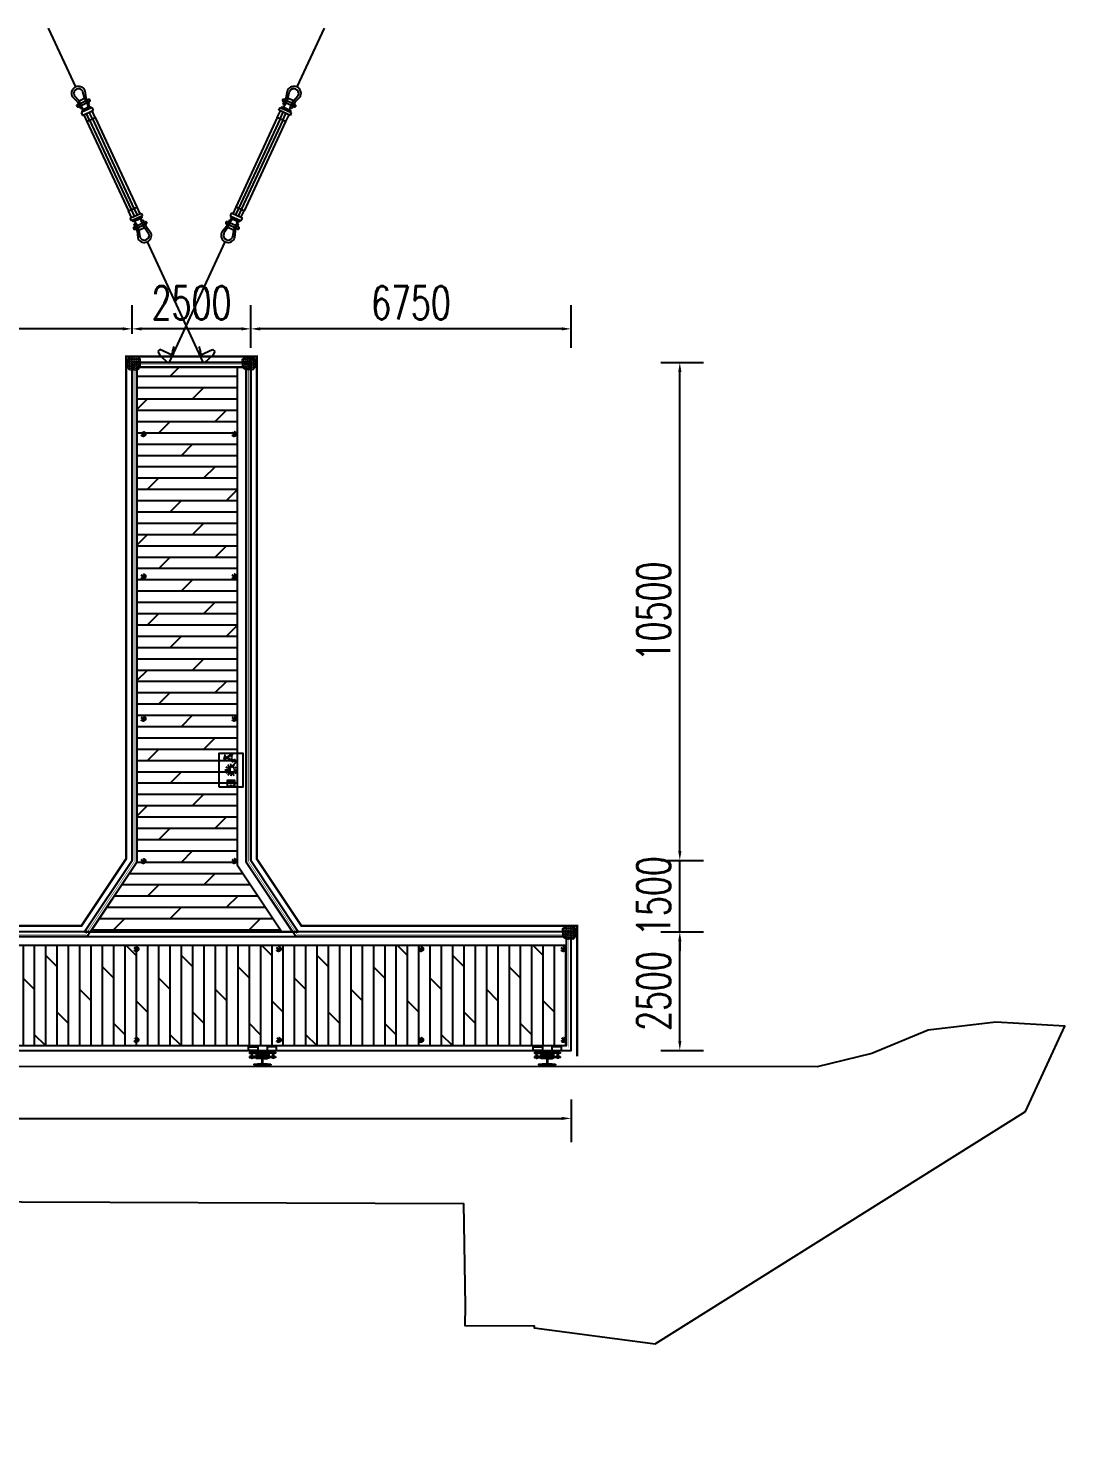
# Model space of a CAD drawing. Extents: x -18540 to 926017, y -610001 to -56924.
# Drawn here: x 78506 to 100343, y -325904 to -296112 of the extents above; entities that cross this region are included whole.
import ezdxf

# ---------------------------------------------------------------- set-up
doc = ezdxf.new("R2010")
doc.units = 0
doc.header["$LTSCALE"] = 10
doc.header["$MEASUREMENT"] = 0
doc.linetypes.add('ACAD_ISO14W100', pattern=[24, 12, -3, 0, -3, 0, -3, 0, -3])
doc.linetypes.add('CENTER', pattern=[2, 1.25, -0.25, 0.25, -0.25])
for name, color, linetype in [('AECOM-园建', 2, 'Continuous'), ('PUB_DIM', 3, 'Continuous'), ('STAIR', 2, 'Continuous'), ('W-_ANTICOLLISION防撞措施', 6, 'Continuous'), ('W-ALUMINUM_FRAME铝架', 30, 'Continuous'), ('W-MOUNTING固定方式', 5, 'Continuous'), ('W-PLASTIC_RAILINGS塑木栏杆', 6, 'Continuous'), ('W-STEEL_FRAME钢架', 3, 'Continuous'), ('W-WOOD_FLOOR木地板', 30, 'Continuous')]:
    doc.layers.add(name, color=color, linetype=linetype)
doc.layers.add('护舷', color=40, linetype='Continuous', lineweight=15)
doc.layers.add('护角', color=8, linetype='Continuous', lineweight=9)
doc.styles.add('STANDARD_T3', font='simplex.shx', dxfattribs={"width": 0.7, "bigfont": 'gbcbig.shx'})
doc.dimstyles.new('W&&200', dxfattribs={"dimtxt": 700, "dimasz": 200, "dimexe": 500, "dimexo": 600, "dimgap": 200, "dimtad": 1, "dimdec": 0, "dimzin": 0, "dimdsep": 46, "dimtxsty": 'STANDARD_T3', "dimcen": 0.09, "dimclrd": 1, "dimclre": 1, "dimclrt": 7, "dimazin": 2, "dimtfac": 1, "dimtdec": 0, "dimtix": 1, "dimtmove": 2, "dimatfit": 3, "dimfxl": 100, "dimtolj": 1, "dimtzin": 0, "dimarcsym": 0})
pattern_1 = [(315, (-2455400.198, 1604377.926), (5.612660076, 5.612660076), []), (45, (-2455400.198, 1604377.926), (-5.612660076, 5.612660076), [])]
pattern_2 = [(315, (-2455400.198, 1604287.926), (5.612660076, 5.612660076), []), (45, (-2455400.198, 1604287.926), (-5.612660076, 5.612660076), [])]

# ---------------------------------------------------------------- blocks, each defined once
blk = doc.blocks.new('A$C6f7a73f6')
blk.add_hatch(color=3).paths.add_polyline_path([(485, 384), (635, 384, 1)])
at = {"color": 5}
for p, q in [((228, 434), (240, 434)), ((228, 408), (240, 408)), ((228, 363), (240, 363)), ((228, 337), (240, 337)), ((293, 399), (305, 399)), ((293, 372), (305, 372))]:
    blk.add_line(p, q, dxfattribs=at)
at = {"color": 0, "linetype": 'ByBlock'}
blk.add_lwpolyline([(200, 634), (920, 634), (920, 134), (200, 134)], close=True, dxfattribs=at)
blk.add_lwpolyline([(200, 459), (350, 459), (350, 309), (200, 309)], close=True)
at = {"color": 6}
for points in [[(466, 384), (430, 386)], [(477, 338), (446, 320)], [(478, 432), (450, 450)], [(512, 466), (494, 496)], [(514, 304), (496, 272)], [(561, 480), (560, 516)], [(606, 468), (624, 496)], [(608, 302), (626, 272)], [(642, 336), (674, 318)], [(643, 430), (674, 448)], [(654, 384), (690, 386)], [(559, 288), (560, 256)]]:
    blk.add_lwpolyline(points, dxfattribs=at)
at = {"color": 7, "true_color": 0xffffff}
for points in [[(779, 406), (755, 384), (744, 359), (741, 347)], [(777, 349), (741, 347)], [(741, 335), (741, 339), (741, 347)], [(742, 319), (742, 323), (742, 331)], [(743, 302), (743, 307), (742, 315)], [(744, 290), (743, 294), (747, 299)], [(744, 290), (743, 298)], [(746, 335), (745, 339), (745, 347)], [(746, 319), (746, 323), (746, 331)], [(747, 303), (747, 307), (747, 315)], [(748, 290), (749, 347)], [(750, 335), (749, 339), (749, 347)], [(750, 319), (750, 323), (750, 331)], [(751, 303), (751, 307), (751, 315)], [(752, 291), (751, 299)], [(752, 291), (752, 295), (755, 299)], [(754, 335), (753, 339), (753, 348)], [(754, 319), (754, 323), (754, 331)], [(755, 303), (755, 307), (755, 315)], [(756, 291), (757, 348)], [(758, 340), (757, 344), (757, 348)], [(759, 319), (758, 323), (758, 336)], [(759, 303), (759, 307), (759, 315)], [(760, 291), (760, 299)], [(760, 291), (760, 299)], [(762, 340), (761, 344), (761, 348)], [(762, 324), (762, 328), (762, 336)], [(763, 303), (763, 308), (763, 320)], [(764, 291), (765, 348)], [(766, 340), (765, 344), (765, 348)], [(766, 324), (766, 328), (766, 336)], [(767, 308), (767, 312), (767, 320)], [(768, 291), (768, 296), (767, 304)], [(768, 291), (768, 296), (768, 300), (771, 304)], [(770, 340), (769, 344), (769, 348)], [(770, 324), (770, 328), (770, 336)], [(771, 308), (771, 312), (771, 320)], [(772, 292), (773, 349)], [(774, 340), (774, 345), (773, 349)], [(775, 324), (774, 328), (774, 336)], [(775, 308), (775, 312), (775, 320)], [(776, 292), (776, 296), (776, 304)], [(778, 503), (777, 511), (817, 525)], [(792, 374), (780, 369), (777, 357)], [(777, 357), (777, 349)], [(778, 503), (871, 504), (875, 512), (834, 522)], [(779, 406), (794, 419), (797, 435)], [(792, 374), (825, 367), (861, 373)], [(846, 441), (805, 439), (797, 435)], [(797, 435), (854, 438)], [(798, 431), (854, 434)], [(817, 440), (817, 456), (805, 456)], [(805, 439), (805, 456)], [(812, 468), (809, 456)], [(809, 456), (841, 457)], [(815, 489), (811, 484), (812, 476)], [(812, 476), (840, 478)], [(812, 468), (840, 470), (841, 457)], [(817, 529), (814, 505)], [(815, 489), (836, 486), (840, 482)], [(816, 468), (816, 477)], [(839, 502), (833, 530), (817, 529)], [(837, 453), (817, 456)], [(819, 501), (819, 489)], [(819, 489), (820, 477)], [(832, 485), (832, 477)], [(835, 502), (836, 486)], [(836, 469), (836, 478)], [(845, 454), (841, 457), (837, 453)], [(837, 453), (838, 441)], [(840, 478), (840, 482)], [(846, 441), (845, 454)], [(846, 441), (854, 438)], [(855, 418), (854, 438)], [(855, 418), (860, 406), (872, 402)], [(878, 358), (874, 370), (861, 373)], [(872, 402), (880, 403)], [(892, 411), (891, 358), (878, 358)], [(881, 394), (882, 374), (878, 358)], [(880, 411), (881, 394)], [(892, 411), (880, 411)], [(881, 394), (893, 395)], [(882, 374), (894, 375)], [(890, 366), (915, 364)], [(892, 403), (913, 404)], [(896, 403), (898, 367)], [(897, 399), (917, 400)], [(898, 371), (918, 368)], [(913, 404), (915, 364)], [(917, 400), (918, 368)]]:
    blk.add_lwpolyline(points, dxfattribs=at)
at = {"color": 5}
for centre, radius in [((311, 385), 31), ((325, 385), 6)]:
    blk.add_circle(centre, radius, dxfattribs=at)
at = {"color": 6}
blk.add_circle((560, 384), 75, dxfattribs=at)
at = {"color": 5}
for centre, start, end in [((234, 434), 0, 180), ((234, 408), 180, 0), ((234, 363), 0, 180), ((234, 337), 180, 0), ((299, 399), 0, 180), ((299, 372), 180, 0)]:
    blk.add_arc(centre, 6, start, end, dxfattribs=at)
blk = doc.blocks.new('ZFQ')
at = {"layer": 'W-WOOD_FLOOR木地板'}
h = blk.add_hatch(dxfattribs=at)
h.set_pattern_fill('DOLMIT', color=256, scale=300)
h.set_pattern_definition([(0, (-1737049.58, -2606807.6), (0, 238.122618), []), (45, (-1737049.6, -2606807.6), (-476.24491, 476.24491), [336.75638, -673.512])])
h.paths.add_polyline_path([(965, 11900), (-1150, 11900), (-1150, 1470), (-2130, 0), (1907, 0), (965, 1414)])
at = {"layer": 'W-ALUMINUM_FRAME铝架', "color": 0}
for points in [[(965, 11900), (965, 1414), (1907, 0)], [(1150, 11900), (1150, 1470), (2130, 0)]]:
    blk.add_lwpolyline(points, dxfattribs=at)
at = {"layer": 'W-STEEL_FRAME钢架'}
for points in [[(-2250, 0), (-1250, 1500), (-1250, 12000), (1250, 12000), (1250, 1500), (2250, 0)], [(-2130, 0), (-1150, 1470), (-1150, 11900), (1150, 11900), (1150, 1470), (2130, 0)]]:
    blk.add_lwpolyline(points, close=True, dxfattribs=at)
at = {"layer": 'W-STEEL_FRAME钢架', "rotation": 90}
blk.add_blockref('A$C6f7a73f6', (1218, 2846), dxfattribs=at)
blk = doc.blocks.new('*D1365')
at = {"layer": 'Defpoints', "color": 0, "transparency": 16777216}
for p in [(83194, -302448), (83194, -313655), (89944, -315155)]:
    blk.add_point(p, dxfattribs=at)
at = {"layer": 'W-STEEL_FRAME钢架', "color": 1, "lineweight": -2, "transparency": 16777216}
for p, q in [((83194, -302848), (83194, -301948)), ((89944, -302848), (89944, -301948)), ((89744, -302448), (83394, -302448))]:
    blk.add_line(p, q, dxfattribs=at)
at = {"layer": 'W-STEEL_FRAME钢架', "color": 1, "transparency": 16777216}
for points in [[(83394, -302415), (83394, -302482), (83194, -302448)], [(89744, -302415), (89744, -302482), (89944, -302448)]]:
    blk.add_solid(points, dxfattribs=at)
at = {"layer": 'W-STEEL_FRAME钢架', "color": 7, "transparency": 16777216, "insert": (86569, -301898), "char_height": 700, "attachment_point": 5, "style": 'STANDARD_T3'}
blk.add_mtext('\\A1;6750', dxfattribs=at)
blk = doc.blocks.new('*D1366')
at = {"layer": 'Defpoints', "color": 0, "transparency": 16777216}
for p in [(80694, -302448), (80694, -303155), (83194, -313655)]:
    blk.add_point(p, dxfattribs=at)
at = {"layer": 'W-STEEL_FRAME钢架', "color": 1, "lineweight": -2, "transparency": 16777216}
for p, q in [((80694, -302555), (80694, -301948)), ((83194, -302848), (83194, -301948)), ((82994, -302448), (80894, -302448))]:
    blk.add_line(p, q, dxfattribs=at)
at = {"layer": 'W-STEEL_FRAME钢架', "color": 1, "transparency": 16777216}
for points in [[(80894, -302415), (80894, -302482), (80694, -302448)], [(82994, -302415), (82994, -302482), (83194, -302448)]]:
    blk.add_solid(points, dxfattribs=at)
at = {"layer": 'W-STEEL_FRAME钢架', "color": 7, "transparency": 16777216, "insert": (81944, -301898), "char_height": 700, "attachment_point": 5, "style": 'STANDARD_T3'}
blk.add_mtext('\\A1;2500', dxfattribs=at)
blk = doc.blocks.new('*D1367')
at = {"layer": 'Defpoints', "color": 0, "transparency": 16777216}
for p in [(68194, -302448), (68194, -303155), (80694, -303155)]:
    blk.add_point(p, dxfattribs=at)
at = {"layer": 'W-STEEL_FRAME钢架', "color": 1, "lineweight": -2, "transparency": 16777216}
for p, q in [((68194, -302555), (68194, -301948)), ((80694, -302555), (80694, -301948)), ((80494, -302448), (68394, -302448))]:
    blk.add_line(p, q, dxfattribs=at)
at = {"layer": 'W-STEEL_FRAME钢架', "color": 1, "transparency": 16777216}
for points in [[(68394, -302415), (68394, -302482), (68194, -302448)], [(80494, -302415), (80494, -302482), (80694, -302448)]]:
    blk.add_solid(points, dxfattribs=at)
at = {"layer": 'W-STEEL_FRAME钢架', "color": 7, "transparency": 16777216, "insert": (74444, -301898), "char_height": 700, "attachment_point": 5, "style": 'STANDARD_T3'}
blk.add_mtext('\\A1;12500', dxfattribs=at)
blk = doc.blocks.new('*D1358')
at = {"layer": 'Defpoints', "color": 0, "transparency": 16777216}
for p in [(89944, -315155), (92233, -315155), (89944, -317655)]:
    blk.add_point(p, dxfattribs=at)
at = {"layer": 'W-STEEL_FRAME钢架', "color": 1, "lineweight": -2, "transparency": 16777216}
for p, q in [((91833, -315155), (92733, -315155)), ((92233, -317455), (92233, -315355)), ((91833, -317655), (92733, -317655))]:
    blk.add_line(p, q, dxfattribs=at)
at = {"layer": 'W-STEEL_FRAME钢架', "color": 1, "transparency": 16777216}
for points in [[(92200, -315355), (92267, -315355), (92233, -315155)], [(92200, -317455), (92267, -317455), (92233, -317655)]]:
    blk.add_solid(points, dxfattribs=at)
at = {"layer": 'W-STEEL_FRAME钢架', "color": 7, "transparency": 16777216, "insert": (91683, -316405), "char_height": 700, "attachment_point": 5, "rotation": 90, "style": 'STANDARD_T3'}
blk.add_mtext('\\A1;2500', dxfattribs=at)
blk = doc.blocks.new('*D1363')
at = {"layer": 'Defpoints', "color": 0, "transparency": 16777216}
for p in [(63436, -317656), (89944, -317655), (89944, -319090)]:
    blk.add_point(p, dxfattribs=at)
at = {"layer": 'W-STEEL_FRAME钢架', "color": 1, "lineweight": -2, "transparency": 16777216}
for p, q in [((63436, -318690), (63436, -319590)), ((89944, -318690), (89944, -319590)), ((63636, -319090), (89744, -319090))]:
    blk.add_line(p, q, dxfattribs=at)
at = {"layer": 'W-STEEL_FRAME钢架', "color": 1, "transparency": 16777216}
for points in [[(63636, -319057), (63636, -319124), (63436, -319090)], [(89744, -319056), (89744, -319123), (89944, -319090)]]:
    blk.add_solid(points, dxfattribs=at)
at = {"layer": 'W-STEEL_FRAME钢架', "color": 7, "transparency": 16777216, "insert": (76690, -318540), "char_height": 700, "attachment_point": 5, "rotation": 0.0018, "style": 'STANDARD_T3'}
blk.add_mtext('\\A1;26508', dxfattribs=at)
blk = doc.blocks.new('*D1377')
at = {"layer": 'Defpoints', "color": 0, "transparency": 16777216}
for p in [(83194, -313655), (92233, -313655), (89944, -315155)]:
    blk.add_point(p, dxfattribs=at)
at = {"layer": 'W-STEEL_FRAME钢架', "color": 1, "lineweight": -2, "transparency": 16777216}
for p, q in [((92233, -313455), (92233, -313255)), ((91833, -313655), (92733, -313655)), ((92233, -315155), (92233, -313655)), ((91833, -315155), (92733, -315155)), ((92233, -315355), (92233, -315555))]:
    blk.add_line(p, q, dxfattribs=at)
at = {"layer": 'W-STEEL_FRAME钢架', "color": 1, "transparency": 16777216}
for points in [[(92200, -313455), (92267, -313455), (92233, -313655)], [(92200, -315355), (92267, -315355), (92233, -315155)]]:
    blk.add_solid(points, dxfattribs=at)
at = {"layer": 'W-STEEL_FRAME钢架', "color": 7, "transparency": 16777216, "insert": (91683, -314405), "char_height": 700, "attachment_point": 5, "rotation": 90, "style": 'STANDARD_T3'}
blk.add_mtext('\\A1;1500', dxfattribs=at)
blk = doc.blocks.new('*D1378')
at = {"layer": 'Defpoints', "color": 0, "transparency": 16777216}
for p in [(83194, -303155), (92233, -303155), (83194, -313655)]:
    blk.add_point(p, dxfattribs=at)
at = {"layer": 'W-STEEL_FRAME钢架', "color": 1, "lineweight": -2, "transparency": 16777216}
for p, q in [((91833, -303155), (92733, -303155)), ((92233, -313455), (92233, -303355)), ((91833, -313655), (92733, -313655))]:
    blk.add_line(p, q, dxfattribs=at)
at = {"layer": 'W-STEEL_FRAME钢架', "color": 1, "transparency": 16777216}
for points in [[(92200, -303355), (92267, -303355), (92233, -303155)], [(92200, -313455), (92267, -313455), (92233, -313655)]]:
    blk.add_solid(points, dxfattribs=at)
at = {"layer": 'W-STEEL_FRAME钢架', "color": 7, "transparency": 16777216, "insert": (91683, -308405), "char_height": 700, "attachment_point": 5, "rotation": 90, "style": 'STANDARD_T3'}
blk.add_mtext('\\A1;10500', dxfattribs=at)
blk = doc.blocks.new('护角')
at = {"layer": '护角', "linetype": 'Continuous', "lineweight": 0}
h = blk.add_hatch(dxfattribs=at)
h.set_pattern_fill('ANGLE', color=40, scale=5, angle=45)
h.set_pattern_definition([(45, (0, 0), (-24.6957, 24.6957), [25.4, -9.525]), (135, (0, 0), (-24.6957, -24.6957), [25.4, -9.525])])
h.paths.add_polyline_path([(229, 177, 0.414214), (177, 229), (0, 229), (0, 100, 0.414214), (100, 0), (229, 0)])
h.paths.add_polyline_path([(177, 280), (67, 280), (0, 229), (177, 229)])
h.paths.add_polyline_path([(177, 280), (177, 229, -0.414214), (229, 177), (280, 177, 0.414214)])
h.paths.add_polyline_path([(280, 177), (229, 177), (229, 0), (280, 65)])
at = {"layer": '护角', "color": 40, "linetype": 'Continuous', "lineweight": 0}
for p, q in [((0, 229), (67, 280)), ((0, 229), (0, 100)), ((177, 229), (0, 229)), ((67, 280), (177, 280)), ((100, 0), (229, 0)), ((177, 229), (177, 280)), ((229, 177), (229, 0)), ((229, 177), (280, 177)), ((229, 0), (280, 65)), ((280, 177), (280, 65))]:
    blk.add_line(p, q, dxfattribs=at)
at = {"layer": '护角', "color": 1, "linetype": 'CENTER', "ltscale": 0.2}
for p, q in [((224, 229), (235, 229)), ((229, 224), (229, 235))]:
    blk.add_line(p, q, dxfattribs=at)
at = {"layer": '护角', "color": 40, "linetype": 'Continuous', "lineweight": 0}
for centre, radius, start, end in [((100, 100), 100, 180, 270), ((177, 177), 103, 0, 90), ((177, 177), 52.2, 0, 90)]:
    blk.add_arc(centre, radius, start, end, dxfattribs=at)
blk = doc.blocks.new('A$Cfe1adb12')
at = {"layer": '护舷', "rotation": 320.3357902113834}
blk.add_blockref('护角', (0, 179), dxfattribs=at)
blk = doc.blocks.new('HW200a')
at = {"layer": 'W-STEEL_FRAME钢架'}
blk.add_lwpolyline([(-1440883, 1205965), (-1440803, 1205965), (-1440803, 1205953), (-1441003, 1205953), (-1441003, 1205965), (-1440923, 1205965, 0.414214), (-1440907, 1205981), (-1440907, 1206125, 0.414214), (-1440923, 1206141), (-1441003, 1206141), (-1441003, 1206153), (-1440803, 1206153), (-1440803, 1206141), (-1440883, 1206141, 0.414214), (-1440899, 1206125), (-1440899, 1205981, 0.414214)], format="xyb", close=True, dxfattribs=at)
blk = doc.blocks.new('A$C73597c6a')
h = blk.add_hatch()
h.set_pattern_fill('ANSI37', color=256, scale=5, angle=-90)
h.set_pattern_definition(pattern_1)
h.paths.add_polyline_path([(190, 358, 0.414214), (185, 353), (185, 338), (250, 338), (250, 344), (280, 344), (280, 353, 0.414214), (275, 358)])
h.paths.add_polyline_path([(275, 298, 0.414214), (280, 303), (280, 310), (250, 310), (250, 317), (185, 317), (185, 303, 0.414214), (190, 298)])
h = blk.add_hatch()
h.set_pattern_fill('ANSI37', color=256, scale=5, angle=-90)
h.set_pattern_definition(pattern_1)
h.paths.add_polyline_path([(319, 358, 0.414214), (314, 353), (314, 344), (344, 344), (344, 338), (409, 338), (409, 353, 0.414214), (404, 358)])
h.paths.add_polyline_path([(404, 298, 0.414214), (409, 303), (409, 317), (344, 317), (344, 310), (314, 310), (314, 303, 0.414214), (319, 298)])
h = blk.add_hatch()
h.set_pattern_fill('ANSI37', color=256, scale=5, angle=-90)
h.set_pattern_definition(pattern_2)
h.paths.add_polyline_path([(190, 268, 0.414214), (185, 263), (185, 248), (250, 248), (250, 254), (280, 254), (280, 263, 0.414214), (275, 268)])
h.paths.add_polyline_path([(275, 208, 0.414214), (280, 213), (280, 220), (250, 220), (250, 227), (185, 227), (185, 213, 0.414214), (190, 208)])
h = blk.add_hatch()
h.set_pattern_fill('ANSI37', color=256, scale=5, angle=-90)
h.set_pattern_definition(pattern_2)
h.paths.add_polyline_path([(319, 268, 0.414214), (314, 263), (314, 254), (344, 254), (344, 248), (409, 248), (409, 263, 0.414214), (404, 268)])
h.paths.add_polyline_path([(404, 208, 0.414214), (409, 213), (409, 227), (344, 227), (344, 220), (314, 220), (314, 213, 0.414214), (319, 208)])
for p, q in [((65, 336), (49, 336)), ((65, 319), (49, 319)), ((80, 336), (96, 336)), ((80, 319), (96, 319)), ((514, 336), (498, 336)), ((514, 319), (498, 319)), ((529, 336), (544, 336)), ((529, 319), (544, 319)), ((65, 246), (49, 246)), ((65, 229), (49, 229)), ((80, 246), (96, 246)), ((80, 229), (96, 229)), ((514, 246), (498, 246)), ((514, 229), (498, 229)), ((529, 246), (544, 246)), ((529, 229), (544, 229))]:
    blk.add_line(p, q)
for points in [[(200, 454), (200, 377), (0, 377), (0, 454)], [(25, 338), (25, 316), (255, 316), (255, 338)], [(64, 310), (51, 310), (49, 311), (49, 344), (51, 345), (64, 345), (65, 344), (65, 311)], [(65, 377), (65, 212), (80, 212), (80, 377)], [(81, 310), (94, 310), (96, 311), (96, 344), (94, 345), (81, 345), (80, 344), (80, 311)], [(165, 377), (165, 212), (180, 212), (180, 377)], [(250, 338), (250, 317), (185, 317), (185, 338)], [(280, 344), (280, 310), (250, 310), (250, 344)], [(314, 344), (314, 310), (344, 310), (344, 344)], [(569, 338), (569, 316), (339, 316), (339, 338)], [(344, 338), (344, 317), (409, 317), (409, 338)], [(394, 454), (394, 377), (594, 377), (594, 454)], [(429, 377), (429, 212), (414, 212), (414, 377)], [(512, 310), (500, 310), (498, 311), (498, 344), (500, 345), (512, 345), (514, 344), (514, 311)], [(529, 377), (529, 212), (514, 212), (514, 377)], [(530, 310), (543, 310), (544, 311), (544, 344), (543, 345), (530, 345), (529, 344), (529, 311)], [(25, 248), (25, 226), (255, 226), (255, 248)], [(64, 220), (51, 220), (49, 221), (49, 254), (51, 255), (64, 255), (65, 254), (65, 221)], [(81, 220), (94, 220), (96, 221), (96, 254), (94, 255), (81, 255), (80, 254), (80, 221)], [(471, 85), (471, 75), (121, 75), (121, 85)], [(250, 248), (250, 227), (185, 227), (185, 248)], [(280, 254), (280, 220), (250, 220), (250, 254)], [(314, 254), (314, 220), (344, 220), (344, 254)], [(569, 248), (569, 226), (339, 226), (339, 248)], [(344, 248), (344, 227), (409, 227), (409, 248)], [(512, 220), (500, 220), (498, 221), (498, 254), (500, 255), (512, 255), (514, 254), (514, 221)], [(530, 220), (543, 220), (544, 221), (544, 254), (543, 255), (530, 255), (529, 254), (529, 221)]]:
    blk.add_lwpolyline(points, close=True)
for points in [[(280, 353), (280, 303, -0.414214), (275, 298), (190, 298, -0.414214), (185, 303), (185, 353, -0.414214), (190, 358), (275, 358, -0.414214)], [(314, 353), (314, 303, 0.414214), (319, 298), (404, 298, 0.414214), (409, 303), (409, 353, 0.414214), (404, 358), (319, 358, 0.414214)], [(280, 263), (280, 213, -0.414214), (275, 208), (190, 208, -0.414214), (185, 213), (185, 263, -0.414214), (190, 268), (275, 268, -0.414214)], [(314, 263), (314, 213, 0.414214), (319, 208), (404, 208, 0.414214), (409, 213), (409, 263, 0.414214), (404, 268), (319, 268, 0.414214)]]:
    blk.add_lwpolyline(points, format="xyb", close=True)
for centre, radius, start, end in [((57, 341), 7.29, 143.1301, 216.8699), ((76, 327), 27, 161.0662, 198.9338), ((57, 314), 7.29, 143.1301, 216.8699), ((58, 341), 7.29, 323.1301, 36.8699), ((38, 327), 27, 341.0662, 18.9338), ((58, 314), 7.29, 323.1301, 36.8699), ((87, 341), 7.29, 143.1301, 216.8699), ((107, 327), 27, 161.0662, 198.9338), ((87, 314), 7.29, 143.1301, 216.8699), ((88, 341), 7.29, 323.1301, 36.8699), ((69, 327), 27, 341.0662, 18.9338), ((88, 314), 7.29, 323.1301, 36.8699), ((505, 341), 7.29, 143.1301, 216.8699), ((525, 327), 27, 161.0662, 198.9338), ((505, 314), 7.29, 143.1301, 216.8699), ((506, 341), 7.29, 323.1301, 36.8699), ((487, 327), 27, 341.0662, 18.9338), ((506, 314), 7.29, 323.1301, 36.8699), ((536, 341), 7.29, 143.1301, 216.8699), ((556, 327), 27, 161.0662, 198.9338), ((536, 314), 7.29, 143.1301, 216.8699), ((537, 341), 7.29, 323.1301, 36.8699), ((517, 327), 27, 341.0662, 18.9338), ((537, 314), 7.29, 323.1301, 36.8699), ((57, 251), 7.29, 143.1301, 216.8699), ((76, 237), 27, 161.0662, 198.9338), ((57, 224), 7.29, 143.1301, 216.8699), ((58, 251), 7.29, 323.1301, 36.8699), ((38, 237), 27, 341.0662, 18.9338), ((58, 224), 7.29, 323.1301, 36.8699), ((87, 251), 7.29, 143.1301, 216.8699), ((107, 237), 27, 161.0662, 198.9338), ((87, 224), 7.29, 143.1301, 216.8699), ((88, 251), 7.29, 323.1301, 36.8699), ((69, 237), 27, 341.0662, 18.9338), ((88, 224), 7.29, 323.1301, 36.8699), ((505, 251), 7.29, 143.1301, 216.8699), ((525, 237), 27, 161.0662, 198.9338), ((505, 224), 7.29, 143.1301, 216.8699), ((506, 251), 7.29, 323.1301, 36.8699), ((487, 237), 27, 341.0662, 18.9338), ((506, 224), 7.29, 323.1301, 36.8699), ((536, 251), 7.29, 143.1301, 216.8699), ((556, 237), 27, 161.0662, 198.9338), ((536, 224), 7.29, 143.1301, 216.8699), ((537, 251), 7.29, 323.1301, 36.8699), ((517, 237), 27, 341.0662, 18.9338), ((537, 224), 7.29, 323.1301, 36.8699)]:
    blk.add_arc(centre, radius, start, end)
at = {"layer": 'W-STEEL_FRAME钢架', "rotation": 180}
blk.add_blockref('HW200a', (-1440607, 1206238), dxfattribs=at)

msp = doc.modelspace()

# ---------------------------------------------------------------- hatches: boundary and pattern name
at = {"layer": 'W-WOOD_FLOOR木地板'}
h = msp.add_hatch(dxfattribs=at)
h.set_pattern_fill('DOLMIT', color=256, scale=300, angle=90)
h.set_pattern_definition([(90, (-1705612.57, -2916432.7), (-238.122618, 1e-14), []), (135, (-1705612.57, -2916432.7), (-476.24491, -476.24491), [336.75638, -673.512])])
h.paths.add_polyline_path([(89846.5, -315440.3), (43111.9, -315440.3), (44175.1, -318168.9), (46490.4, -317558.6), (49578.5, -317249.3), (49578.5, -320555.3), (62698, -320555.3), (63355.5, -317556.1), (89846.5, -317555.3)])

# ---------------------------------------------------------------- linework, layer by layer
msp.add_lwpolyline([(53028.4, -322634.7), (65992, -322717.5), (65963.7, -325864.7), (68411.7, -325894.9), (68424.9, -324824.5), (72203.4, -324826.3), (72202.9, -325888.6), (74626, -325904.1), (74626.6, -320831.2), (87672.5, -320885.5), (87712.2, -323043), (87705.9, -323451.9), (89164.9, -323460.1), (89164.6, -323505.4), (91714.6, -323838.3), (99518.8, -318943.4), (100342.9, -317141.9), (98889.7, -317060.3), (97466.5, -317227.5), (96282.1, -317719.6), (95123.7, -318005.8), (70617.8, -317995.5), (70043.9, -320957.9), (49050, -320957.9)])
at = {"layer": 'AECOM-园建'}
for p, q in [((78928.5, -296112.4), (79501.8, -297350.2)), ((84739.4, -296112.4), (84166.1, -297350.2)), ((79648.6, -297877.2), (79619.6, -297890.6)), ((79619.6, -297890.6), (79646.5, -297948.7)), ((79661.8, -297828.5), (79632.4, -297842.1)), ((79632.4, -297842.1), (79648.6, -297877.2)), ((79643.4, -297789.8), (79661.8, -297828.5)), ((79823.3, -297796), (79648.5, -297877)), ((79777.9, -297774.7), (79661.8, -297828.5)), ((79675.6, -297935.2), (79850.2, -297854)), ((79777.9, -297774.7), (79760, -297735.7)), ((79807.3, -297761.1), (79777.9, -297774.7)), ((79823.3, -297796), (79807.3, -297761.1)), ((79852.7, -297782.5), (79823.3, -297796)), ((79850.3, -297854.2), (79879.5, -297840.7)), ((79915.6, -297994.4), (79850.3, -297854.2)), ((79879.5, -297840.7), (79852.7, -297782.5)), ((83752.4, -297994.4), (83817.6, -297854.2)), ((83788.4, -297840.7), (83815.3, -297782.5)), ((83817.6, -297854.2), (83788.4, -297840.7)), ((83815.3, -297782.5), (83844.6, -297796)), ((83992.4, -297935.2), (83817.7, -297854)), ((83844.6, -297796), (83860.6, -297761.1)), ((83844.6, -297796), (84019.4, -297877)), ((83860.6, -297761.1), (83890, -297774.7)), ((83890, -297774.7), (83908, -297735.7)), ((83890, -297774.7), (84006.2, -297828.5)), ((84024.5, -297789.8), (84006.2, -297828.5)), ((84006.2, -297828.5), (84035.6, -297842.1)), ((84035.6, -297842.1), (84019.4, -297877.2)), ((84019.4, -297877.2), (84048.3, -297890.6)), ((84048.3, -297890.6), (84021.4, -297948.7)), ((79646.5, -297948.7), (79675.6, -297935.2)), ((79675.6, -297935.2), (79740.4, -298075)), ((79740.4, -298075), (79915.6, -297994.4)), ((79740.4, -298075), (80615.5, -299962.1)), ((79798.9, -298048.1), (80673.8, -299935.3)), ((79857.3, -298021.2), (80732.2, -299908.4)), ((79915.6, -297994.4), (80790.6, -299881.6)), ((83752.4, -297994.4), (82877.3, -299881.6)), ((83810.6, -298021.2), (82935.7, -299908.4)), ((83869, -298048.1), (82994.1, -299935.3)), ((83927.5, -298075), (83052.5, -299962.1)), ((83927.5, -298075), (83752.4, -297994.4)), ((83992.4, -297935.2), (83927.5, -298075)), ((84021.4, -297948.7), (83992.4, -297935.2)), ((80615.5, -299962.1), (80790.1, -299880.5)), ((80680.2, -300101.9), (80615.5, -299962.1)), ((80790.1, -299880.5), (80855, -300020.9)), ((82877.8, -299880.5), (82812.9, -300020.9)), ((83052.5, -299962.1), (82877.8, -299880.5)), ((82987.7, -300101.9), (83052.5, -299962.1)), ((80651.2, -300115.4), (80680.2, -300101.9)), ((80678.1, -300173.5), (80651.2, -300115.4)), ((80707.1, -300160), (80678.1, -300173.5)), ((80680.2, -300101.9), (80855.1, -300021.1)), ((80723.4, -300195), (80707.1, -300160)), ((80882, -300079.1), (80707.2, -300160.2)), ((80752.8, -300181.4), (80723.4, -300195)), ((80735.4, -300236.6), (80770.4, -300220.4)), ((80802.4, -300380.9), (80735.4, -300236.6)), ((80868.9, -300127.5), (80752.8, -300181.4)), ((80770.4, -300220.4), (80752.8, -300181.4)), ((80855, -300020.9), (80884.1, -300007.3)), ((80898.2, -300113.8), (80868.9, -300127.5)), ((80868.9, -300127.5), (80887.1, -300166.4)), ((80911.2, -300065.4), (80882, -300079.1)), ((80882, -300079.1), (80898.2, -300113.8)), ((80884.1, -300007.3), (80911.2, -300065.4)), ((82783.8, -300007.3), (82756.7, -300065.4)), ((82756.7, -300065.4), (82785.9, -300079.1)), ((82785.9, -300079.1), (82769.7, -300113.8)), ((82769.7, -300113.8), (82799, -300127.5)), ((82799, -300127.5), (82780.9, -300166.4)), ((82812.9, -300020.9), (82783.8, -300007.3)), ((82785.9, -300079.1), (82960.7, -300160.2)), ((82799, -300127.5), (82915.2, -300181.4)), ((82987.7, -300101.9), (82812.8, -300021.1)), ((82865.6, -300380.9), (82932.5, -300236.6)), ((82897.5, -300220.4), (82915.2, -300181.4)), ((82932.5, -300236.6), (82897.5, -300220.4)), ((82915.2, -300181.4), (82944.6, -300195)), ((82944.6, -300195), (82960.8, -300160)), ((82960.8, -300160), (82989.8, -300173.5)), ((83016.7, -300115.4), (82987.7, -300101.9)), ((82989.8, -300173.5), (83016.7, -300115.4)), ((82188.4, -303147.5), (81014.4, -300612.5)), ((81479.5, -303147.5), (82653.6, -300612.5)), ((81281.1, -302881.7), (81233.6, -302922.4)), ((81233.6, -302922.4), (81274.8, -303002.6)), ((81539.8, -303004.5), (81281.1, -302881.7)), ((81513.8, -302973), (81515.3, -302967.2)), ((81537.1, -302992.3), (81513.8, -302973)), ((81515.3, -302967.2), (81542.4, -302975.8)), ((81570, -302820.6), (81536.5, -302935)), ((81536.5, -302935), (81559.5, -302961.9)), ((81563.6, -302981.3), (81537.1, -302992.3)), ((81542.4, -302975.8), (81561.7, -302990.8)), ((81559.5, -302961.9), (81563.6, -302981.3)), ((82097.9, -302820.6), (82131.5, -302935)), ((82108.4, -302961.9), (82104.4, -302981.3)), ((82104.4, -302981.3), (82130.8, -302992.3)), ((82125.5, -302975.8), (82106.3, -302990.8)), ((82131.5, -302935), (82108.4, -302961.9)), ((82152.6, -302967.2), (82125.5, -302975.8)), ((82128.1, -303004.5), (82386.9, -302881.7)), ((82130.8, -302992.3), (82154.2, -302973)), ((82154.2, -302973), (82152.6, -302967.2)), ((82386.9, -302881.7), (82434.3, -302922.4)), ((82434.3, -302922.4), (82393.1, -303002.6)), ((81274.8, -303002.6), (81448.3, -303163.1)), ((81448.3, -303163.1), (81479.5, -303147.5)), ((81554, -303004.4), (81539.8, -303004.5)), ((81561.7, -302990.8), (81554, -303004.4)), ((82106.3, -302990.8), (82114, -303004.4)), ((82114, -303004.4), (82128.1, -303004.5)), ((82219.6, -303163.1), (82188.4, -303147.5)), ((82393.1, -303002.6), (82219.6, -303163.1))]:
    msp.add_line(p, q, dxfattribs=at)
at = {"layer": 'AECOM-园建', "color": 7}
for p, q in [((79541.5, -297661.7), (79435.7, -297556.4)), ((79575.3, -297642.7), (79479.8, -297534.8)), ((79691.7, -297589.3), (79656.9, -297449.7)), ((79691.6, -297588.9), (79759.8, -297736.2)), ((79728.2, -297576.3), (79702.2, -297430.3)), ((79794.8, -297720), (79728.2, -297576.3)), ((83873.2, -297720), (83939.7, -297576.3)), ((83976.3, -297588.9), (83908.1, -297736.2)), ((83939.7, -297576.3), (83965.7, -297430.3)), ((83976.2, -297589.3), (84011, -297449.7)), ((84092.6, -297642.7), (84188.1, -297534.8)), ((84126.4, -297661.7), (84232.2, -297556.4)), ((79541.5, -297661.7), (79608.4, -297806.1)), ((79643.4, -297789.8), (79575.3, -297642.7)), ((79608.4, -297806.1), (79643.4, -297789.8)), ((79759.8, -297736.2), (79794.8, -297720)), ((83908.1, -297736.2), (83873.2, -297720)), ((84024.5, -297789.8), (84092.6, -297642.7)), ((84059.6, -297806.1), (84024.5, -297789.8)), ((84126.4, -297661.7), (84059.6, -297806.1)), ((80770.4, -300220.4), (80838.7, -300367.4)), ((80886.6, -300166.2), (80921.5, -300150)), ((80954.9, -300313.4), (80886.6, -300166.2)), ((80921.5, -300150), (80988.2, -300293.6)), ((80988.2, -300293.6), (81082.8, -300407.8)), ((82679.8, -300293.6), (82585.1, -300407.8)), ((82746.4, -300150), (82679.8, -300293.6)), ((82713, -300313.4), (82781.4, -300166.2)), ((82781.4, -300166.2), (82746.4, -300150)), ((82897.5, -300220.4), (82829.2, -300367.4)), ((80802.4, -300380.9), (80814.5, -300529.7)), ((80838.7, -300367.4), (80859.4, -300510)), ((80954.7, -300313.1), (81038.8, -300429.8)), ((82713.3, -300313.1), (82629.2, -300429.8)), ((82829.2, -300367.4), (82808.5, -300510)), ((82865.6, -300380.9), (82853.5, -300529.7))]:
    msp.add_line(p, q, dxfattribs=at)
at = {"layer": 'AECOM-园建', "color": 6}
for p, q in [((79536, -297725.1), (79771.6, -297616)), ((84131.9, -297725.1), (83896.3, -297616)), ((79559, -297765), (79797.7, -297653.5)), ((84108.9, -297765), (83870.2, -297653.5)), ((80734.9, -300300.8), (80974.2, -300190.7)), ((80750.5, -300344.1), (80985.9, -300234.8)), ((82917.5, -300344.1), (82682, -300234.8)), ((82933, -300300.8), (82693.7, -300190.7))]:
    msp.add_line(p, q, dxfattribs=at)
at = {"layer": 'AECOM-园建', "color": 4}
for p, q in [((79575.3, -297642.7), (79691.6, -297588.9)), ((84092.6, -297642.7), (83976.3, -297588.9)), ((79690.9, -297815), (79707, -297849.9)), ((79798.9, -298048.1), (79734.1, -297908)), ((79749.2, -297788), (79765.4, -297822.9)), ((79857.3, -298021.2), (79792.3, -297880.9)), ((83810.6, -298021.2), (83875.6, -297880.9)), ((83869, -298048.1), (83933.9, -297908)), ((83918.7, -297788), (83902.6, -297822.9)), ((83977, -297815), (83960.9, -297849.9)), ((80673.7, -299934.9), (80738.7, -300074.9)), ((80732.2, -299908.4), (80796.9, -300048)), ((82935.7, -299908.4), (82871.1, -300048)), ((82994.2, -299934.9), (82929.3, -300074.9)), ((80781.9, -300167.9), (80765.7, -300133)), ((80840.2, -300140.8), (80824, -300106)), ((82827.8, -300140.8), (82843.9, -300106)), ((82886.1, -300167.9), (82902.2, -300133)), ((80838.7, -300367.4), (80954.9, -300313.4)), ((82829.2, -300367.4), (82713, -300313.4))]:
    msp.add_line(p, q, dxfattribs=at)
at = {"layer": 'AECOM-园建', "color": 7}
for centre, radius, start, end in [((79564.9, -297486.3), 150, 28.19299, 200.23245), ((79471, -297520.9), 50, 200.23245, 225.10725), ((79564.9, -297486.3), 100, 29.37851, 197.86824), ((79517.3, -297501.7), 50, 197.86824, 221.50455), ((79608.4, -297461.8), 50, 13.97629, 29.37851), ((79653, -297439.1), 50, 10.09241, 28.19299), ((84014.9, -297439.1), 50, 151.80701, 169.90759), ((84103.1, -297486.3), 150, 339.76755, 151.80701), ((84059.5, -297461.8), 50, 150.62149, 166.02371), ((84103.1, -297486.3), 100, 342.13176, 150.62149), ((84150.7, -297501.7), 50, 318.49545, 342.13176), ((84196.9, -297520.9), 50, 314.89275, 339.76755), ((80864.3, -300525.7), 50, 184.64598, 209.52078), ((80951.3, -300476.4), 150, 209.52078, 21.56024), ((80908.9, -300502.8), 50, 188.24867, 211.88499), ((80951.3, -300476.4), 100, 211.88499, 20.37471), ((80998.2, -300459), 50, 20.37471, 35.77694), ((81044.3, -300439.7), 50, 21.56024, 39.66082), ((82716.6, -300476.4), 150, 158.43976, 330.47922), ((82623.6, -300439.7), 50, 140.33918, 158.43976), ((82716.6, -300476.4), 100, 159.62529, 328.11501), ((82669.7, -300459), 50, 144.22306, 159.62529), ((82759.1, -300502.8), 50, 328.11501, 351.75133), ((82803.6, -300525.7), 50, 330.47922, 355.35402)]:
    msp.add_arc(centre, radius, start, end, dxfattribs=at)
at = {"layer": 'AECOM-园建', "color": 6}
for centre, radius, start, end in [((79784.5, -297634.9), 22.9, 305.46612, 125.22233), ((83883.5, -297634.9), 22.9, 54.77767, 234.53388), ((79547.5, -297745), 23, 119.97776, 299.97776), ((84120.4, -297745), 23, 240.02224, 60.02224), ((80979.8, -300212.9), 22.9, 284.5309, 104.28711), ((82688.1, -300212.9), 22.9, 75.71289, 255.4691), ((80742.7, -300322.5), 23, 109.77547, 289.77547), ((82925.3, -300322.5), 23, 250.22453, 70.22453)]:
    msp.add_arc(centre, radius, start, end, dxfattribs=at)
at = {"layer": 'PUB_DIM', "color": 3, "linetype": 'ACAD_ISO14W100'}
for p, q in [((80970.5, -304690), (80884.6, -304638.9)), ((80956.9, -304623.7), (80898, -304704.5)), ((82885.4, -304690), (82799.5, -304638.9)), ((82871.8, -304623.7), (82812.9, -304704.5)), ((80970.5, -307690), (80884.6, -307638.9)), ((80956.9, -307623.7), (80898, -307704.5)), ((82885.4, -307690), (82799.5, -307638.9)), ((82871.8, -307623.7), (82812.9, -307704.5)), ((80970.5, -310690), (80884.6, -310638.9)), ((80956.9, -310623.7), (80898, -310704.5)), ((82885.4, -310690), (82799.5, -310638.9)), ((82871.8, -310623.7), (82812.9, -310704.5)), ((80970.5, -313690), (80884.6, -313638.9)), ((80956.9, -313623.7), (80898, -313704.5)), ((82885.4, -313690), (82799.5, -313638.9)), ((82871.8, -313623.7), (82812.9, -313704.5)), ((80820.5, -315544.8), (80734.6, -315493.7)), ((80806.9, -315478.6), (80748, -315559.4)), ((83820.5, -315544.8), (83734.6, -315493.7)), ((83806.9, -315478.6), (83748, -315559.4)), ((86820.5, -315544.8), (86734.6, -315493.7)), ((86806.9, -315478.6), (86748, -315559.4)), ((89820.5, -315544.8), (89734.6, -315493.7)), ((89806.9, -315478.6), (89748, -315559.4)), ((80820.5, -317408.6), (80734.6, -317459.7)), ((80806.9, -317474.8), (80748, -317394)), ((83820.5, -317408.6), (83734.6, -317459.7)), ((83806.9, -317474.8), (83748, -317394)), ((86820.5, -317408.6), (86734.6, -317459.7)), ((86806.9, -317474.8), (86748, -317394)), ((89820.5, -317408.6), (89734.6, -317459.7)), ((89806.9, -317474.8), (89748, -317394))]:
    msp.add_line(p, q, dxfattribs=at)
for centre in [(80927.6, -304664.3), (82842.5, -304664.3), (80927.6, -307664.3), (82842.5, -307664.3), (80927.6, -310664.3), (82842.5, -310664.3), (80927.6, -313664.3), (82842.5, -313664.3), (80777.6, -315519.1), (83777.6, -315519.1), (86777.6, -315519.1), (89777.6, -315519.1), (80777.6, -317434.3), (83777.6, -317434.3), (86777.6, -317434.3), (89777.6, -317434.3)]:
    msp.add_circle(centre, 50, dxfattribs=at)
at = {"layer": 'STAIR'}
msp.add_line((79693.5, -315155.3), (84193.5, -315155.3), dxfattribs=at)
at = {"layer": 'W-_ANTICOLLISION防撞措施', "color": 5, "const_width": 50}
msp.add_lwpolyline([(90071.5, -317780.3), (90071.5, -315030.3), (84260.4, -315030.3), (83318.5, -313617.4), (83318.5, -303030.3), (80568.5, -303030.3), (80568.5, -313617.4), (79626.6, -315030.3), (69260.4, -315030.3), (68318.5, -313617.4), (68318.5, -303030.3), (65568.5, -303030.3), (65568.5, -313617.4), (64626.6, -315030.3), (54268.8, -315030.3)], dxfattribs=at)
at = {"layer": 'W-ALUMINUM_FRAME铝架', "color": 0}
for points in [[(34650, -323640.5), (43033.7, -315256.9), (89846.5, -315255.3)], [(34780.8, -323771.4), (43111.9, -315440.3), (89846.5, -315440.3)]]:
    msp.add_lwpolyline(points, dxfattribs=at)
at = {"layer": 'W-PLASTIC_RAILINGS塑木栏杆', "ltscale": 0.5, "const_width": 10}
msp.add_lwpolyline([(89896.5, -317592.3), (89896.5, -315205.3), (84166.8, -315205.3), (83143.5, -313670.4), (83143.5, -303205.3), (80743.5, -303205.3), (80743.5, -313670.4), (79720.3, -315205.3), (69166.8, -315205.3), (68143.5, -313670.4), (68143.5, -303205.3), (65743.5, -303205.3), (65743.5, -313670.4), (64720.3, -315205.3), (54155.7, -315188.1)], dxfattribs=at)
at = {"layer": 'W-STEEL_FRAME钢架'}
for points in [[(49478.5, -320655.3), (62778.5, -320655.3), (63436, -317656.1), (89943.5, -317655.3), (89943.5, -315155.3), (84193.5, -315155.3), (83193.5, -313655.3), (83193.5, -303155.3), (80693.5, -303155.3), (80693.5, -313655.3), (79693.5, -315155.3), (69193.5, -315155.3), (68193.5, -313655.3), (68193.5, -303155.3), (65693.5, -303155.3), (65693.5, -313655.3), (64693.5, -315155.3), (54193.9, -315155.3)], [(49578.5, -320555.3), (62698, -320555.3), (63355.5, -317556.1), (89843.5, -317555.3), (89843.5, -315255.3), (84140, -315255.3), (83093.5, -313685.5), (83093.5, -303255.3), (80793.5, -303255.3), (80793.5, -313685.5), (79747.1, -315255.3), (69140, -315255.3), (68093.5, -313685.5), (68093.5, -303255.3), (65793.5, -303255.3), (65793.5, -313685.5), (64747.1, -315255.3), (54140.4, -315255.3)]]:
    msp.add_lwpolyline(points, dxfattribs=at)

# ---------------------------------------------------------------- block references
at = {"rotation": 128.8989538612547}
msp.add_blockref('A$Cfe1adb12', (81005.5, -303205.4), dxfattribs=at)
at = {"xscale": -1, "rotation": 231.1010461387453}
for p in [(82878.3, -303205.4), (89628.3, -315205.4)]:
    msp.add_blockref('A$Cfe1adb12', p, dxfattribs=at)
msp.add_blockref('ZFQ', (81943.5, -315155.3))
at = {"layer": 'W-MOUNTING固定方式'}
for p in [(83143.5, -318032.6), (89143.5, -318032.6)]:
    msp.add_blockref('A$C73597c6a', p, dxfattribs=at)

# ---------------------------------------------------------------- dimensions: what is measured, and where the dimension line sits
at = {"layer": 'W-STEEL_FRAME钢架'}
for base, p1, p2, picture, middle in [((68193.5, -302448.2), (80693.5, -303155.3), (68193.5, -303155.3), '*D1367', (74443.5, -301898.2)), ((80693.5, -302448.2), (83193.5, -313655.3), (80693.5, -303155.3), '*D1366', (81943.5, -301898.2)), ((83193.5, -302448.2), (89943.5, -315155.3), (83193.5, -313655.3), '*D1365', (86568.5, -301898.2))]:
    dim = msp.add_linear_dim(base=base, p1=p1, p2=p2, dimstyle='W&&200', override={"dimfxl": 400, "dimfxlon": 1}, dxfattribs=at)
    dim.commit()
    dim.dimension.update_dxf_attribs({"geometry": picture, "text_midpoint": middle})
for base, p1, p2, picture, middle in [((92233.2, -303155.3), (83193.5, -313655.3), (83193.5, -303155.3), '*D1378', (91683.2, -308405.3)), ((92233.2, -313655.3), (89943.5, -315155.3), (83193.5, -313655.3), '*D1377', (91683.2, -314405.3)), ((92233.2, -315155.3), (89943.5, -317655.3), (89943.5, -315155.3), '*D1358', (91683.2, -316405.3))]:
    dim = msp.add_linear_dim(base=base, p1=p1, p2=p2, angle=90, dimstyle='W&&200', override={"dimfxl": 400, "dimfxlon": 1}, dxfattribs=at)
    dim.commit()
    dim.dimension.update_dxf_attribs({"geometry": picture, "text_midpoint": middle})
dim = msp.add_aligned_dim(p1=(63435.9979, -317656.0835), p2=(89943.5409, -317655.2648), distance=-1434.3808, dimstyle='W&&200', override={"dimfxl": 400, "dimfxlon": 1}, dxfattribs=at)
dim.commit()
dim.dimension.update_dxf_attribs({"geometry": '*D1363', "text_midpoint": (76689.7967, -318540.0549)})

doc.saveas('drawing.dxf')
